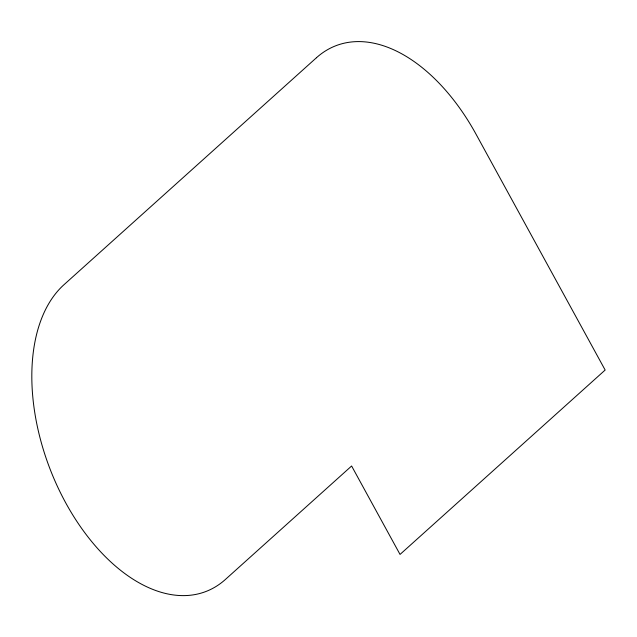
<?xml version="1.0" encoding="UTF-8"?>
<svg xmlns="http://www.w3.org/2000/svg" width="637" height="637" viewBox="0 0 637 637"><rect width="100%" height="100%" fill="white"/><g stroke="black" fill="none" stroke-linecap="round" stroke-linejoin="round"><path stroke-width="0.96" d="M316.454 57.736L64.003 284.691A170.788 101.594 69 0 0 65.802 502.999A170.788 101.594 69 0 0 225.387 579.471L351.616 465.997L400.036 554.429L605.15 370.033L476.038 134.208A170.788 101.594 69 0 0 316.454 57.736"/></g></svg>
